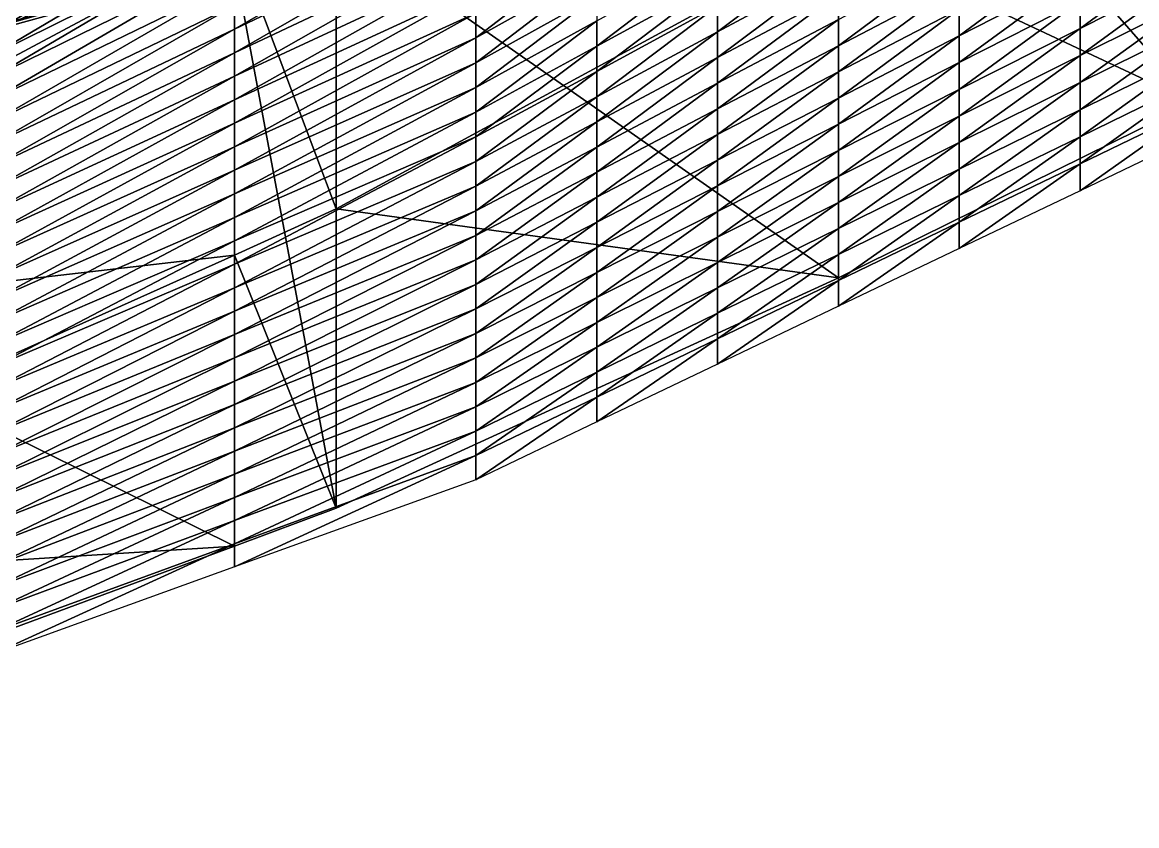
# Model space of a CAD drawing. Header units: metres. Extents: x -3 to 177, y -14 to 14.
# Drawn here: x 162.391 to 164.87, y -11.459 to -9.671 of the extents above; entities that cross this region are included whole.
import ezdxf

# ---------------------------------------------------------------- set-up
doc = ezdxf.new("R2010")
doc.units = ezdxf.units.M
for name, color, linetype, true_color in [('HOLD_1', 7, 'Continuous', 0xe6b85c), ('HULL', 7, 'Continuous', 0x528ba5), ('PARTITION_1_S', 7, 'Continuous', 0xc9ac7a), ('WBT_1_S', 7, 'Continuous', 0x417c9f)]:
    doc.layers.add(name, color=color, linetype=linetype, true_color=true_color)

msp = doc.modelspace()

# ---------------------------------------------------------------- linework, layer by layer
at = {"layer": 'HOLD_1'}
for points in [[(161.1818, 9.9958, 14.6), (161.1818, -9.9958, 14.6), (162.8625, -9.532, 14.6)], [(161.1818, -9.9958, 14.6), (161.1818, -9.6397, 12.6784), (162.8625, -9.532, 14.6)]]:
    msp.add_3dface(points, dxfattribs=at)
at = {"layer": 'HULL'}
for points in [[(162.325, -9.6943, 10.343), (162.325, -9.645, 10.1862), (162.8625, -9.3731, 10.2695)], [(162.325, -9.6943, 10.343), (162.8625, -9.3731, 10.2695), (162.8625, -9.425, 10.4237)], [(162.8625, -9.6864, 11.194), (162.8625, -9.6341, 11.0399), (163.4, -9.3755, 11.1102)], [(162.8625, -9.6864, 11.194), (163.4, -9.3755, 11.1102), (163.4, -9.4306, 11.2616)], [(162.325, -9.7438, 10.4997), (162.325, -9.6943, 10.343), (162.8625, -9.425, 10.4237)], [(162.325, -9.7438, 10.4997), (162.8625, -9.425, 10.4237), (162.8625, -9.4772, 10.5778)], [(162.8625, -9.7388, 11.348), (162.8625, -9.6864, 11.194), (163.4, -9.4306, 11.2616)], [(162.8625, -9.7388, 11.348), (163.4, -9.4306, 11.2616), (163.4, -9.4856, 11.413)], [(162.325, -9.7934, 10.6564), (162.325, -9.7438, 10.4997), (162.8625, -9.4772, 10.5778)], [(162.325, -9.7934, 10.6564), (162.8625, -9.4772, 10.5778), (162.8625, -9.5294, 10.7318)], [(162.8625, -9.7911, 11.502), (162.8625, -9.7388, 11.348), (163.4, -9.4856, 11.413)], [(162.8625, -9.7911, 11.502), (163.4, -9.4856, 11.413), (163.4, -9.5407, 11.5644)], [(163.9375, -9.6922, 12.8232), (163.9375, -9.6347, 12.6747), (164.2063, -9.489, 12.6999)], [(163.9375, -9.6922, 12.8232), (164.2063, -9.489, 12.6999), (164.2063, -9.5478, 12.8469)], [(164.7438, -9.6846, 13.9046), (164.7438, -9.6239, 13.7602), (165.0125, -9.4869, 13.7752)], [(164.7438, -9.6846, 13.9046), (165.0125, -9.4869, 13.7752), (165.0125, -9.5488, 13.9182)], [(163.4, -9.7059, 12.0186), (163.4, -9.6509, 11.8672), (163.6687, -9.4988, 11.8998)], [(163.4, -9.7059, 12.0186), (163.6687, -9.4988, 11.8998), (163.6687, -9.5552, 12.0497)], [(163.6687, -9.7242, 12.4996), (163.6687, -9.6678, 12.3496), (163.9375, -9.5196, 12.3778)], [(163.6687, -9.7242, 12.4996), (163.9375, -9.5196, 12.3778), (163.9375, -9.5772, 12.5262)], [(164.475, -9.7014, 13.5994), (164.475, -9.642, 13.4536), (164.7438, -9.5025, 13.4715)], [(164.475, -9.7014, 13.5994), (164.7438, -9.5025, 13.4715), (164.7438, -9.5632, 13.6159)], [(162.325, -9.843, 10.813), (162.325, -9.7934, 10.6564), (162.8625, -9.5294, 10.7318)], [(162.325, -9.843, 10.813), (162.8625, -9.5294, 10.7318), (162.8625, -9.5817, 10.8859)], [(162.8625, -9.8435, 11.656), (162.8625, -9.7911, 11.502), (163.4, -9.5407, 11.5644)], [(162.8625, -9.8435, 11.656), (163.4, -9.5407, 11.5644), (163.4, -9.5958, 11.7158)], [(164.2063, -9.7232, 13.2884), (164.2063, -9.6649, 13.1412), (164.475, -9.5229, 13.162)], [(164.2063, -9.7232, 13.2884), (164.475, -9.5229, 13.162), (164.475, -9.5825, 13.3078)], [(163.4, -9.761, 12.1701), (163.4, -9.7059, 12.0186), (163.6687, -9.5552, 12.0497)], [(163.4, -9.761, 12.1701), (163.6687, -9.5552, 12.0497), (163.6687, -9.6115, 12.1997)], [(163.9375, -9.7496, 12.9718), (163.9375, -9.6922, 12.8232), (164.2063, -9.5478, 12.8469)], [(163.9375, -9.7496, 12.9718), (164.2063, -9.5478, 12.8469), (164.2063, -9.6064, 12.9941)], [(164.475, -9.7609, 13.7452), (164.475, -9.7014, 13.5994), (164.7438, -9.5632, 13.6159)], [(164.475, -9.7609, 13.7452), (164.7438, -9.5632, 13.6159), (164.7438, -9.6239, 13.7602)], [(164.7438, -9.7451, 14.049), (164.7438, -9.6846, 13.9046), (165.0125, -9.5488, 13.9182)], [(164.7438, -9.7451, 14.049), (165.0125, -9.5488, 13.9182), (165.0125, -9.6105, 14.0612)], [(162.325, -9.8926, 10.9697), (162.325, -9.843, 10.813), (162.8625, -9.5817, 10.8859)], [(162.325, -9.8926, 10.9697), (162.8625, -9.5817, 10.8859), (162.8625, -9.6341, 11.0399)], [(163.6687, -9.7804, 12.6495), (163.6687, -9.7242, 12.4996), (163.9375, -9.5772, 12.5262)], [(163.6687, -9.7804, 12.6495), (163.9375, -9.5772, 12.5262), (163.9375, -9.6347, 12.6747)], [(164.2063, -9.7814, 13.4357), (164.2063, -9.7232, 13.2884), (164.475, -9.5825, 13.3078)], [(164.2063, -9.7814, 13.4357), (164.475, -9.5825, 13.3078), (164.475, -9.642, 13.4536)], [(162.8625, -9.8958, 11.8101), (162.8625, -9.8435, 11.656), (163.4, -9.5958, 11.7158)], [(162.8625, -9.8958, 11.8101), (163.4, -9.5958, 11.7158), (163.4, -9.6509, 11.8672)], [(163.4, -9.8161, 12.3215), (163.4, -9.761, 12.1701), (163.6687, -9.6115, 12.1997)], [(163.4, -9.8161, 12.3215), (163.6687, -9.6115, 12.1997), (163.6687, -9.6678, 12.3496)], [(163.9375, -9.8068, 13.1204), (163.9375, -9.7496, 12.9718), (164.2063, -9.6064, 12.9941)], [(163.9375, -9.8068, 13.1204), (164.2063, -9.6064, 12.9941), (164.2063, -9.6649, 13.1412)], [(164.7438, -9.8054, 14.1936), (164.7438, -9.7451, 14.049), (165.0125, -9.6105, 14.0612)], [(164.7438, -9.8054, 14.1936), (165.0125, -9.6105, 14.0612), (165.0125, -9.672, 14.2043)], [(162.325, -9.9422, 11.1263), (162.325, -9.8926, 10.9697), (162.8625, -9.6341, 11.0399)], [(162.325, -9.9422, 11.1263), (162.8625, -9.6341, 11.0399), (162.8625, -9.6864, 11.194)], [(163.6687, -9.8367, 12.7995), (163.6687, -9.7804, 12.6495), (163.9375, -9.6347, 12.6747)], [(163.6687, -9.8367, 12.7995), (163.9375, -9.6347, 12.6747), (163.9375, -9.6922, 12.8232)], [(164.2063, -9.8397, 13.5829), (164.2063, -9.7814, 13.4357), (164.475, -9.642, 13.4536)], [(164.2063, -9.8397, 13.5829), (164.475, -9.642, 13.4536), (164.475, -9.7014, 13.5994)], [(164.475, -9.8204, 13.891), (164.475, -9.7609, 13.7452), (164.7438, -9.6239, 13.7602)], [(164.475, -9.8204, 13.891), (164.7438, -9.6239, 13.7602), (164.7438, -9.6846, 13.9046)], [(162.8625, -9.9482, 11.9641), (162.8625, -9.8958, 11.8101), (163.4, -9.6509, 11.8672)], [(162.8625, -9.9482, 11.9641), (163.4, -9.6509, 11.8672), (163.4, -9.7059, 12.0186)], [(163.4, -9.8712, 12.4729), (163.4, -9.8161, 12.3215), (163.6687, -9.6678, 12.3496)], [(163.4, -9.8712, 12.4729), (163.6687, -9.6678, 12.3496), (163.6687, -9.7242, 12.4996)], [(163.9375, -9.8639, 13.2691), (163.9375, -9.8068, 13.1204), (164.2063, -9.6649, 13.1412)], [(163.9375, -9.8639, 13.2691), (164.2063, -9.6649, 13.1412), (164.2063, -9.7232, 13.2884)], [(162.325, -9.9919, 11.283), (162.325, -9.9422, 11.1263), (162.8625, -9.6864, 11.194)], [(162.325, -9.9919, 11.283), (162.8625, -9.6864, 11.194), (162.8625, -9.7388, 11.348)], [(163.6687, -9.8928, 12.9495), (163.6687, -9.8367, 12.7995), (163.9375, -9.6922, 12.8232)], [(163.6687, -9.8928, 12.9495), (163.9375, -9.6922, 12.8232), (163.9375, -9.7496, 12.9718)], [(164.475, -9.8797, 14.0369), (164.475, -9.8204, 13.891), (164.7438, -9.6846, 13.9046)], [(164.475, -9.8797, 14.0369), (164.7438, -9.6846, 13.9046), (164.7438, -9.7451, 14.049)], [(164.7438, -9.8656, 14.3381), (164.7438, -9.8054, 14.1936), (165.0125, -9.672, 14.2043)], [(164.7438, -9.8656, 14.3381), (165.0125, -9.672, 14.2043), (165.0125, -9.7335, 14.3474)], [(162.8625, -10.0005, 12.1181), (162.8625, -9.9482, 11.9641), (163.4, -9.7059, 12.0186)], [(162.8625, -10.0005, 12.1181), (163.4, -9.7059, 12.0186), (163.4, -9.761, 12.1701)], [(164.2063, -9.8979, 13.7302), (164.2063, -9.8397, 13.5829), (164.475, -9.7014, 13.5994)], [(164.2063, -9.8979, 13.7302), (164.475, -9.7014, 13.5994), (164.475, -9.7609, 13.7452)], [(162.325, -10.0415, 11.4396), (162.325, -9.9919, 11.283), (162.8625, -9.7388, 11.348)], [(162.325, -10.0415, 11.4396), (162.8625, -9.7388, 11.348), (162.8625, -9.7911, 11.502)], [(163.4, -9.9261, 12.6243), (163.4, -9.8712, 12.4729), (163.6687, -9.7242, 12.4996)], [(163.4, -9.9261, 12.6243), (163.6687, -9.7242, 12.4996), (163.6687, -9.7804, 12.6495)], [(163.9375, -9.9209, 13.4178), (163.9375, -9.8639, 13.2691), (164.2063, -9.7232, 13.2884)], [(163.9375, -9.9209, 13.4178), (164.2063, -9.7232, 13.2884), (164.2063, -9.7814, 13.4357)], [(164.7438, -9.9259, 14.4827), (164.7438, -9.8656, 14.3381), (165.0125, -9.7335, 14.3474)], [(164.7438, -9.9259, 14.4827), (165.0125, -9.7335, 14.3474), (165.0125, -9.7949, 14.4905)], [(162.8625, -10.0528, 12.2721), (162.8625, -10.0005, 12.1181), (163.4, -9.761, 12.1701)], [(162.8625, -10.0528, 12.2721), (163.4, -9.761, 12.1701), (163.4, -9.8161, 12.3215)], [(163.6687, -9.9488, 13.0996), (163.6687, -9.8928, 12.9495), (163.9375, -9.7496, 12.9718)], [(163.6687, -9.9488, 13.0996), (163.9375, -9.7496, 12.9718), (163.9375, -9.8068, 13.1204)], [(164.2063, -9.9562, 13.8775), (164.2063, -9.8979, 13.7302), (164.475, -9.7609, 13.7452)], [(164.2063, -9.9562, 13.8775), (164.475, -9.7609, 13.7452), (164.475, -9.8204, 13.891)], [(164.475, -9.9388, 14.1829), (164.475, -9.8797, 14.0369), (164.7438, -9.7451, 14.049)], [(164.475, -9.9388, 14.1829), (164.7438, -9.7451, 14.049), (164.7438, -9.8054, 14.1936)], [(162.325, -10.0911, 11.5962), (162.325, -10.0415, 11.4396), (162.8625, -9.7911, 11.502)], [(162.325, -10.0911, 11.5962), (162.8625, -9.7911, 11.502), (162.8625, -9.8435, 11.656)], [(163.4, -9.9811, 12.7758), (163.4, -9.9261, 12.6243), (163.6687, -9.7804, 12.6495)], [(163.4, -9.9811, 12.7758), (163.6687, -9.7804, 12.6495), (163.6687, -9.8367, 12.7995)], [(163.9375, -9.9779, 13.5665), (163.9375, -9.9209, 13.4178), (164.2063, -9.7814, 13.4357)], [(163.9375, -9.9779, 13.5665), (164.2063, -9.7814, 13.4357), (164.2063, -9.8397, 13.5829)], [(162.8625, -10.1052, 12.4262), (162.8625, -10.0528, 12.2721), (163.4, -9.8161, 12.3215)], [(162.8625, -10.1052, 12.4262), (163.4, -9.8161, 12.3215), (163.4, -9.8712, 12.4729)], [(163.6687, -10.0046, 13.2497), (163.6687, -9.9488, 13.0996), (163.9375, -9.8068, 13.1204)], [(163.6687, -10.0046, 13.2497), (163.9375, -9.8068, 13.1204), (163.9375, -9.8639, 13.2691)], [(164.475, -9.9978, 14.3289), (164.475, -9.9388, 14.1829), (164.7438, -9.8054, 14.1936)], [(164.475, -9.9978, 14.3289), (164.7438, -9.8054, 14.1936), (164.7438, -9.8656, 14.3381)], [(164.7438, -9.9859, 14.6273), (164.7438, -9.9259, 14.4827), (165.0125, -9.7949, 14.4905)], [(164.7438, -9.9859, 14.6273), (165.0125, -9.7949, 14.4905), (165.0125, -9.8561, 14.6337)], [(163.4, -10.036, 12.9272), (163.4, -9.9811, 12.7758), (163.6687, -9.8367, 12.7995)], [(163.4, -10.036, 12.9272), (163.6687, -9.8367, 12.7995), (163.6687, -9.8928, 12.9495)], [(163.9375, -10.0349, 13.7152), (163.9375, -9.9779, 13.5665), (164.2063, -9.8397, 13.5829)], [(163.9375, -10.0349, 13.7152), (164.2063, -9.8397, 13.5829), (164.2063, -9.8979, 13.7302)], [(164.2063, -10.0143, 14.0248), (164.2063, -9.9562, 13.8775), (164.475, -9.8204, 13.891)], [(164.2063, -10.0143, 14.0248), (164.475, -9.8204, 13.891), (164.475, -9.8797, 14.0369)], [(162.325, -10.1407, 11.7529), (162.325, -10.0911, 11.5962), (162.8625, -9.8435, 11.656)], [(162.325, -10.1407, 11.7529), (162.8625, -9.8435, 11.656), (162.8625, -9.8958, 11.8101)], [(163.6687, -10.0604, 13.3999), (163.6687, -10.0046, 13.2497), (163.9375, -9.8639, 13.2691)], [(163.6687, -10.0604, 13.3999), (163.9375, -9.8639, 13.2691), (163.9375, -9.9209, 13.4178)], [(164.475, -10.0568, 14.4748), (164.475, -9.9978, 14.3289), (164.7438, -9.8656, 14.3381)], [(164.475, -10.0568, 14.4748), (164.7438, -9.8656, 14.3381), (164.7438, -9.9259, 14.4827)], [(164.7438, -10.0459, 14.772), (164.7438, -9.9859, 14.6273), (165.0125, -9.8561, 14.6337)], [(164.7438, -10.0459, 14.772), (165.0125, -9.8561, 14.6337), (165.0125, -9.9172, 14.777)], [(162.8625, -10.1574, 12.5802), (162.8625, -10.1052, 12.4262), (163.4, -9.8712, 12.4729)], [(162.8625, -10.1574, 12.5802), (163.4, -9.8712, 12.4729), (163.4, -9.9261, 12.6243)], [(164.2063, -10.0721, 14.1722), (164.2063, -10.0143, 14.0248), (164.475, -9.8797, 14.0369)], [(164.2063, -10.0721, 14.1722), (164.475, -9.8797, 14.0369), (164.475, -9.9388, 14.1829)], [(162.325, -10.1904, 11.9095), (162.325, -10.1407, 11.7529), (162.8625, -9.8958, 11.8101)], [(162.325, -10.1904, 11.9095), (162.8625, -9.8958, 11.8101), (162.8625, -9.9482, 11.9641)], [(163.4, -10.0907, 13.0788), (163.4, -10.036, 12.9272), (163.6687, -9.8928, 12.9495)], [(163.4, -10.0907, 13.0788), (163.6687, -9.8928, 12.9495), (163.6687, -9.9488, 13.0996)], [(163.9375, -10.0919, 13.8639), (163.9375, -10.0349, 13.7152), (164.2063, -9.8979, 13.7302)], [(163.9375, -10.0919, 13.8639), (164.2063, -9.8979, 13.7302), (164.2063, -9.9562, 13.8775)], [(162.8625, -10.2097, 12.7343), (162.8625, -10.1574, 12.5802), (163.4, -9.9261, 12.6243)], [(162.8625, -10.2097, 12.7343), (163.4, -9.9261, 12.6243), (163.4, -9.9811, 12.7758)], [(163.6687, -10.1162, 13.55), (163.6687, -10.0604, 13.3999), (163.9375, -9.9209, 13.4178)], [(163.6687, -10.1162, 13.55), (163.9375, -9.9209, 13.4178), (163.9375, -9.9779, 13.5665)], [(164.2063, -10.13, 14.3196), (164.2063, -10.0721, 14.1722), (164.475, -9.9388, 14.1829)], [(164.2063, -10.13, 14.3196), (164.475, -9.9388, 14.1829), (164.475, -9.9978, 14.3289)], [(164.475, -10.1157, 14.6209), (164.475, -10.0568, 14.4748), (164.7438, -9.9259, 14.4827)], [(164.475, -10.1157, 14.6209), (164.7438, -9.9259, 14.4827), (164.7438, -9.9859, 14.6273)], [(162.325, -10.24, 12.0662), (162.325, -10.1904, 11.9095), (162.8625, -9.9482, 11.9641)], [(162.325, -10.24, 12.0662), (162.8625, -9.9482, 11.9641), (162.8625, -10.0005, 12.1181)], [(163.4, -10.1453, 13.2304), (163.4, -10.0907, 13.0788), (163.6687, -9.9488, 13.0996)], [(163.4, -10.1453, 13.2304), (163.6687, -9.9488, 13.0996), (163.6687, -10.0046, 13.2497)], [(163.9375, -10.1489, 14.0126), (163.9375, -10.0919, 13.8639), (164.2063, -9.9562, 13.8775)], [(163.9375, -10.1489, 14.0126), (164.2063, -9.9562, 13.8775), (164.2063, -10.0143, 14.0248)], [(162.8625, -10.2619, 12.8884), (162.8625, -10.2097, 12.7343), (163.4, -9.9811, 12.7758)], [(162.8625, -10.2619, 12.8884), (163.4, -9.9811, 12.7758), (163.4, -10.036, 12.9272)], [(163.6687, -10.172, 13.7002), (163.6687, -10.1162, 13.55), (163.9375, -9.9779, 13.5665)], [(163.6687, -10.172, 13.7002), (163.9375, -9.9779, 13.5665), (163.9375, -10.0349, 13.7152)], [(164.475, -10.1745, 14.767), (164.475, -10.1157, 14.6209), (164.7438, -9.9859, 14.6273)], [(164.475, -10.1745, 14.767), (164.7438, -9.9859, 14.6273), (164.7438, -10.0459, 14.772)], [(162.325, -10.2896, 12.2228), (162.325, -10.24, 12.0662), (162.8625, -10.0005, 12.1181)], [(162.325, -10.2896, 12.2228), (162.8625, -10.0005, 12.1181), (162.8625, -10.0528, 12.2721)], [(163.4, -10.1998, 13.382), (163.4, -10.1453, 13.2304), (163.6687, -10.0046, 13.2497)], [(163.4, -10.1998, 13.382), (163.6687, -10.0046, 13.2497), (163.6687, -10.0604, 13.3999)], [(163.9375, -10.2055, 14.1615), (163.9375, -10.1489, 14.0126), (164.2063, -10.0143, 14.0248)], [(163.9375, -10.2055, 14.1615), (164.2063, -10.0143, 14.0248), (164.2063, -10.0721, 14.1722)], [(164.2063, -10.1878, 14.467), (164.2063, -10.13, 14.3196), (164.475, -9.9978, 14.3289)], [(164.2063, -10.1878, 14.467), (164.475, -9.9978, 14.3289), (164.475, -10.0568, 14.4748)], [(162.8625, -10.3139, 13.0425), (162.8625, -10.2619, 12.8884), (163.4, -10.036, 12.9272)], [(162.8625, -10.3139, 13.0425), (163.4, -10.036, 12.9272), (163.4, -10.0907, 13.0788)], [(163.6687, -10.2277, 13.8503), (163.6687, -10.172, 13.7002), (163.9375, -10.0349, 13.7152)], [(163.6687, -10.2277, 13.8503), (163.9375, -10.0349, 13.7152), (163.9375, -10.0919, 13.8639)], [(162.325, -10.3392, 12.3795), (162.325, -10.2896, 12.2228), (162.8625, -10.0528, 12.2721)], [(162.325, -10.3392, 12.3795), (162.8625, -10.0528, 12.2721), (162.8625, -10.1052, 12.4262)], [(163.4, -10.2544, 13.5336), (163.4, -10.1998, 13.382), (163.6687, -10.0604, 13.3999)], [(163.4, -10.2544, 13.5336), (163.6687, -10.0604, 13.3999), (163.6687, -10.1162, 13.55)], [(164.2063, -10.2455, 14.6145), (164.2063, -10.1878, 14.467), (164.475, -10.0568, 14.4748)], [(164.2063, -10.2455, 14.6145), (164.475, -10.0568, 14.4748), (164.475, -10.1157, 14.6209)], [(163.9375, -10.2621, 14.3103), (163.9375, -10.2055, 14.1615), (164.2063, -10.0721, 14.1722)], [(163.9375, -10.2621, 14.3103), (164.2063, -10.0721, 14.1722), (164.2063, -10.13, 14.3196)], [(162.325, -10.3887, 12.5362), (162.325, -10.3392, 12.3795), (162.8625, -10.1052, 12.4262)], [(162.325, -10.3887, 12.5362), (162.8625, -10.1052, 12.4262), (162.8625, -10.1574, 12.5802)], [(162.8625, -10.3658, 13.1967), (162.8625, -10.3139, 13.0425), (163.4, -10.0907, 13.0788)], [(162.8625, -10.3658, 13.1967), (163.4, -10.0907, 13.0788), (163.4, -10.1453, 13.2304)], [(163.6687, -10.2835, 14.0005), (163.6687, -10.2277, 13.8503), (163.9375, -10.0919, 13.8639)], [(163.6687, -10.2835, 14.0005), (163.9375, -10.0919, 13.8639), (163.9375, -10.1489, 14.0126)], [(163.4, -10.309, 13.6852), (163.4, -10.2544, 13.5336), (163.6687, -10.1162, 13.55)], [(163.4, -10.309, 13.6852), (163.6687, -10.1162, 13.55), (163.6687, -10.172, 13.7002)], [(163.9375, -10.3187, 14.4592), (163.9375, -10.2621, 14.3103), (164.2063, -10.13, 14.3196)], [(163.9375, -10.3187, 14.4592), (164.2063, -10.13, 14.3196), (164.2063, -10.1878, 14.467)], [(164.2063, -10.3031, 14.762), (164.2063, -10.2455, 14.6145), (164.475, -10.1157, 14.6209)], [(164.2063, -10.3031, 14.762), (164.475, -10.1157, 14.6209), (164.475, -10.1745, 14.767)], [(162.325, -10.4383, 12.6928), (162.325, -10.3887, 12.5362), (162.8625, -10.1574, 12.5802)], [(162.325, -10.4383, 12.6928), (162.8625, -10.1574, 12.5802), (162.8625, -10.2097, 12.7343)], [(162.8625, -10.4177, 13.3509), (162.8625, -10.3658, 13.1967), (163.4, -10.1453, 13.2304)], [(162.8625, -10.4177, 13.3509), (163.4, -10.1453, 13.2304), (163.4, -10.1998, 13.382)], [(163.6687, -10.3389, 14.1508), (163.6687, -10.2835, 14.0005), (163.9375, -10.1489, 14.0126)], [(163.6687, -10.3389, 14.1508), (163.9375, -10.1489, 14.0126), (163.9375, -10.2055, 14.1615)], [(163.4, -10.3635, 13.8368), (163.4, -10.309, 13.6852), (163.6687, -10.172, 13.7002)], [(163.4, -10.3635, 13.8368), (163.6687, -10.172, 13.7002), (163.6687, -10.2277, 13.8503)], [(163.9375, -10.3752, 14.6081), (163.9375, -10.3187, 14.4592), (164.2063, -10.1878, 14.467)], [(163.9375, -10.3752, 14.6081), (164.2063, -10.1878, 14.467), (164.2063, -10.2455, 14.6145)], [(162.325, -10.4877, 12.8495), (162.325, -10.4383, 12.6928), (162.8625, -10.2097, 12.7343)], [(162.325, -10.4877, 12.8495), (162.8625, -10.2097, 12.7343), (162.8625, -10.2619, 12.8884)], [(162.8625, -10.4696, 13.5051), (162.8625, -10.4177, 13.3509), (163.4, -10.1998, 13.382)], [(162.8625, -10.4696, 13.5051), (163.4, -10.1998, 13.382), (163.4, -10.2544, 13.5336)], [(163.6687, -10.3943, 14.3011), (163.6687, -10.3389, 14.1508), (163.9375, -10.2055, 14.1615)], [(163.6687, -10.3943, 14.3011), (163.9375, -10.2055, 14.1615), (163.9375, -10.2621, 14.3103)], [(163.4, -10.4181, 13.9883), (163.4, -10.3635, 13.8368), (163.6687, -10.2277, 13.8503)], [(163.4, -10.4181, 13.9883), (163.6687, -10.2277, 13.8503), (163.6687, -10.2835, 14.0005)], [(162.325, -10.5371, 13.0063), (162.325, -10.4877, 12.8495), (162.8625, -10.2619, 12.8884)], [(162.325, -10.5371, 13.0063), (162.8625, -10.2619, 12.8884), (162.8625, -10.3139, 13.0425)], [(162.8625, -10.5215, 13.6593), (162.8625, -10.4696, 13.5051), (163.4, -10.2544, 13.5336)], [(162.8625, -10.5215, 13.6593), (163.4, -10.2544, 13.5336), (163.4, -10.309, 13.6852)], [(163.6687, -10.4497, 14.4514), (163.6687, -10.3943, 14.3011), (163.9375, -10.2621, 14.3103)], [(163.6687, -10.4497, 14.4514), (163.9375, -10.2621, 14.3103), (163.9375, -10.3187, 14.4592)], [(163.9375, -10.4318, 14.757), (163.9375, -10.3752, 14.6081), (164.2063, -10.2455, 14.6145)], [(163.9375, -10.4318, 14.757), (164.2063, -10.2455, 14.6145), (164.2063, -10.3031, 14.762)], [(163.4, -10.4723, 14.1401), (163.4, -10.4181, 13.9883), (163.6687, -10.2835, 14.0005)], [(163.4, -10.4723, 14.1401), (163.6687, -10.2835, 14.0005), (163.6687, -10.3389, 14.1508)], [(162.8625, -10.5734, 13.8135), (162.8625, -10.5215, 13.6593), (163.4, -10.309, 13.6852)], [(162.8625, -10.5734, 13.8135), (163.4, -10.309, 13.6852), (163.4, -10.3635, 13.8368)], [(162.325, -10.5863, 13.1631), (162.325, -10.5371, 13.0063), (162.8625, -10.3139, 13.0425)], [(162.325, -10.5863, 13.1631), (162.8625, -10.3139, 13.0425), (162.8625, -10.3658, 13.1967)], [(163.6687, -10.505, 14.6017), (163.6687, -10.4497, 14.4514), (163.9375, -10.3187, 14.4592)], [(163.6687, -10.505, 14.6017), (163.9375, -10.3187, 14.4592), (163.9375, -10.3752, 14.6081)], [(163.4, -10.5265, 14.2918), (163.4, -10.4723, 14.1401), (163.6687, -10.3389, 14.1508)], [(163.4, -10.5265, 14.2918), (163.6687, -10.3389, 14.1508), (163.6687, -10.3943, 14.3011)], [(162.325, -10.6355, 13.3199), (162.325, -10.5863, 13.1631), (162.8625, -10.3658, 13.1967)], [(162.325, -10.6355, 13.3199), (162.8625, -10.3658, 13.1967), (162.8625, -10.4177, 13.3509)], [(162.8625, -10.6253, 13.9677), (162.8625, -10.5734, 13.8135), (163.4, -10.3635, 13.8368)], [(162.8625, -10.6253, 13.9677), (163.4, -10.3635, 13.8368), (163.4, -10.4181, 13.9883)], [(163.6687, -10.5604, 14.752), (163.6687, -10.505, 14.6017), (163.9375, -10.3752, 14.6081)], [(163.6687, -10.5604, 14.752), (163.9375, -10.3752, 14.6081), (163.9375, -10.4318, 14.757)], [(163.4, -10.5807, 14.4435), (163.4, -10.5265, 14.2918), (163.6687, -10.3943, 14.3011)], [(163.4, -10.5807, 14.4435), (163.6687, -10.3943, 14.3011), (163.6687, -10.4497, 14.4514)], [(162.325, -10.6848, 13.4767), (162.325, -10.6355, 13.3199), (162.8625, -10.4177, 13.3509)], [(162.325, -10.6848, 13.4767), (162.8625, -10.4177, 13.3509), (162.8625, -10.4696, 13.5051)], [(162.8625, -10.6769, 14.122), (162.8625, -10.6253, 13.9677), (163.4, -10.4181, 13.9883)], [(162.8625, -10.6769, 14.122), (163.4, -10.4181, 13.9883), (163.4, -10.4723, 14.1401)], [(163.4, -10.6348, 14.5953), (163.4, -10.5807, 14.4435), (163.6687, -10.4497, 14.4514)], [(163.4, -10.6348, 14.5953), (163.6687, -10.4497, 14.4514), (163.6687, -10.505, 14.6017)], [(162.325, -10.734, 13.6334), (162.325, -10.6848, 13.4767), (162.8625, -10.4696, 13.5051)], [(162.325, -10.734, 13.6334), (162.8625, -10.4696, 13.5051), (162.8625, -10.5215, 13.6593)], [(162.8625, -10.7284, 14.2763), (162.8625, -10.6769, 14.122), (163.4, -10.4723, 14.1401)], [(162.8625, -10.7284, 14.2763), (163.4, -10.4723, 14.1401), (163.4, -10.5265, 14.2918)], [(163.4, -10.689, 14.747), (163.4, -10.6348, 14.5953), (163.6687, -10.505, 14.6017)], [(163.4, -10.689, 14.747), (163.6687, -10.505, 14.6017), (163.6687, -10.5604, 14.752)], [(162.325, -10.7832, 13.7902), (162.325, -10.734, 13.6334), (162.8625, -10.5215, 13.6593)], [(162.325, -10.7832, 13.7902), (162.8625, -10.5215, 13.6593), (162.8625, -10.5734, 13.8135)], [(162.8625, -10.7799, 14.4306), (162.8625, -10.7284, 14.2763), (163.4, -10.5265, 14.2918)], [(162.8625, -10.7799, 14.4306), (163.4, -10.5265, 14.2918), (163.4, -10.5807, 14.4435)], [(162.325, -10.8325, 13.947), (162.325, -10.7832, 13.7902), (162.8625, -10.5734, 13.8135)], [(162.325, -10.8325, 13.947), (162.8625, -10.5734, 13.8135), (162.8625, -10.6253, 13.9677)], [(162.8625, -10.8315, 14.5849), (162.8625, -10.7799, 14.4306), (163.4, -10.5807, 14.4435)], [(162.8625, -10.8315, 14.5849), (163.4, -10.5807, 14.4435), (163.4, -10.6348, 14.5953)], [(162.325, -10.8814, 14.1039), (162.325, -10.8325, 13.947), (162.8625, -10.6253, 13.9677)], [(162.325, -10.8814, 14.1039), (162.8625, -10.6253, 13.9677), (162.8625, -10.6769, 14.122)], [(162.8625, -10.883, 14.7393), (162.8625, -10.8315, 14.5849), (163.4, -10.6348, 14.5953)], [(162.8625, -10.883, 14.7393), (163.4, -10.6348, 14.5953), (163.4, -10.689, 14.747)], [(162.325, -10.9303, 14.2608), (162.325, -10.8814, 14.1039), (162.8625, -10.6769, 14.122)], [(162.325, -10.9303, 14.2608), (162.8625, -10.6769, 14.122), (162.8625, -10.7284, 14.2763)], [(162.325, -10.9792, 14.4177), (162.325, -10.9303, 14.2608), (162.8625, -10.7284, 14.2763)], [(162.325, -10.9792, 14.4177), (162.8625, -10.7284, 14.2763), (162.8625, -10.7799, 14.4306)], [(162.325, -11.0281, 14.5746), (162.325, -10.9792, 14.4177), (162.8625, -10.7799, 14.4306)], [(162.325, -11.0281, 14.5746), (162.8625, -10.7799, 14.4306), (162.8625, -10.8315, 14.5849)], [(162.325, -11.077, 14.7315), (162.325, -11.0281, 14.5746), (162.8625, -10.8315, 14.5849)], [(162.325, -11.077, 14.7315), (162.8625, -10.8315, 14.5849), (162.8625, -10.883, 14.7393)]]:
    msp.add_3dface(points, dxfattribs=at)
at = {"layer": 'PARTITION_1_S'}
for points in [[(161.1818, -9.6397, 12.6784), (161.1818, -9.9958, 14.6), (162.8625, -9.532, 14.6)], [(162.8625, -9.532, 14.6), (161.1818, -9.9958, 14.6), (161.1818, -10.0042, 14.6)], [(162.8625, -9.532, 14.6), (161.1818, -10.0042, 14.6), (162.8625, -9.541, 14.6)], [(162.8625, -9.541, 14.6), (161.1818, -10.0042, 14.6), (161.1818, -9.6464, 12.6694)]]:
    msp.add_3dface(points, dxfattribs=at)
at = {"layer": 'WBT_1_S'}
for points in [[(164.2063, -8.9446, 14.6), (164.996, -9.8498, 14.6), (164.996, -8.5547, 14.6)], [(163.0889, -9.4569, 14.6), (164.2063, -10.2398, 14.6), (164.2063, -8.9446, 14.6)], [(164.2063, -8.9446, 14.6), (164.2063, -10.2398, 14.6), (164.996, -9.8498, 14.6)], [(164.2063, -9.4786, 12.6739), (164.996, -9.0169, 12.6739), (164.996, -9.8498, 14.6)], [(162.8625, -9.4847, 10.6), (163.0889, -9.3611, 10.6), (163.0889, -10.0862, 12.6739)], [(163.0889, -10.0862, 12.6739), (163.0889, -9.3611, 10.6), (164.2063, -9.4786, 12.6739)], [(162.8625, -9.541, 14.6), (163.0889, -10.7523, 14.6), (163.0889, -9.4569, 14.6)], [(163.0889, -9.4569, 14.6), (163.0889, -10.7523, 14.6), (164.2063, -10.2398, 14.6)], [(161.1818, -10.3829, 10.6), (162.8625, -9.4847, 10.6), (162.8625, -10.1892, 12.6739)], [(161.1818, -10.3829, 10.6), (161.1818, -9.6702, 8), (162.8625, -9.4847, 10.6)], [(162.8625, -10.1892, 12.6739), (162.8625, -9.4847, 10.6), (163.0889, -10.0862, 12.6739)], [(163.0889, -10.0862, 12.6739), (164.2063, -9.4786, 12.6739), (164.2063, -10.2398, 14.6)], [(164.2063, -10.2398, 14.6), (164.2063, -9.4786, 12.6739), (164.996, -9.8498, 14.6)], [(161.1818, -9.6464, 12.6694), (161.1818, -10.0042, 14.6), (162.8625, -9.541, 14.6)], [(161.1818, -10.0042, 14.6), (162.8625, -10.8365, 14.6), (162.8625, -9.541, 14.6)], [(162.8625, -9.541, 14.6), (162.8625, -10.8365, 14.6), (163.0889, -10.7523, 14.6)], [(161.1818, -10.0042, 14.6), (161.1818, -11.4589, 14.6), (162.8625, -10.8365, 14.6)], [(162.8625, -10.1892, 12.6739), (163.0889, -10.0862, 12.6739), (163.0889, -10.7523, 14.6)], [(163.0889, -10.7523, 14.6), (163.0889, -10.0862, 12.6739), (164.2063, -10.2398, 14.6)], [(161.1818, -10.9431, 12.6739), (162.8625, -10.1892, 12.6739), (162.8625, -10.8365, 14.6)], [(161.1818, -10.9431, 12.6739), (161.1818, -10.3829, 10.6), (162.8625, -10.1892, 12.6739)], [(162.8625, -10.8365, 14.6), (162.8625, -10.1892, 12.6739), (163.0889, -10.7523, 14.6)], [(161.1818, -11.4589, 14.6), (161.1818, -10.9431, 12.6739), (162.8625, -10.8365, 14.6)]]:
    msp.add_3dface(points, dxfattribs=at)

doc.saveas('drawing.dxf')
